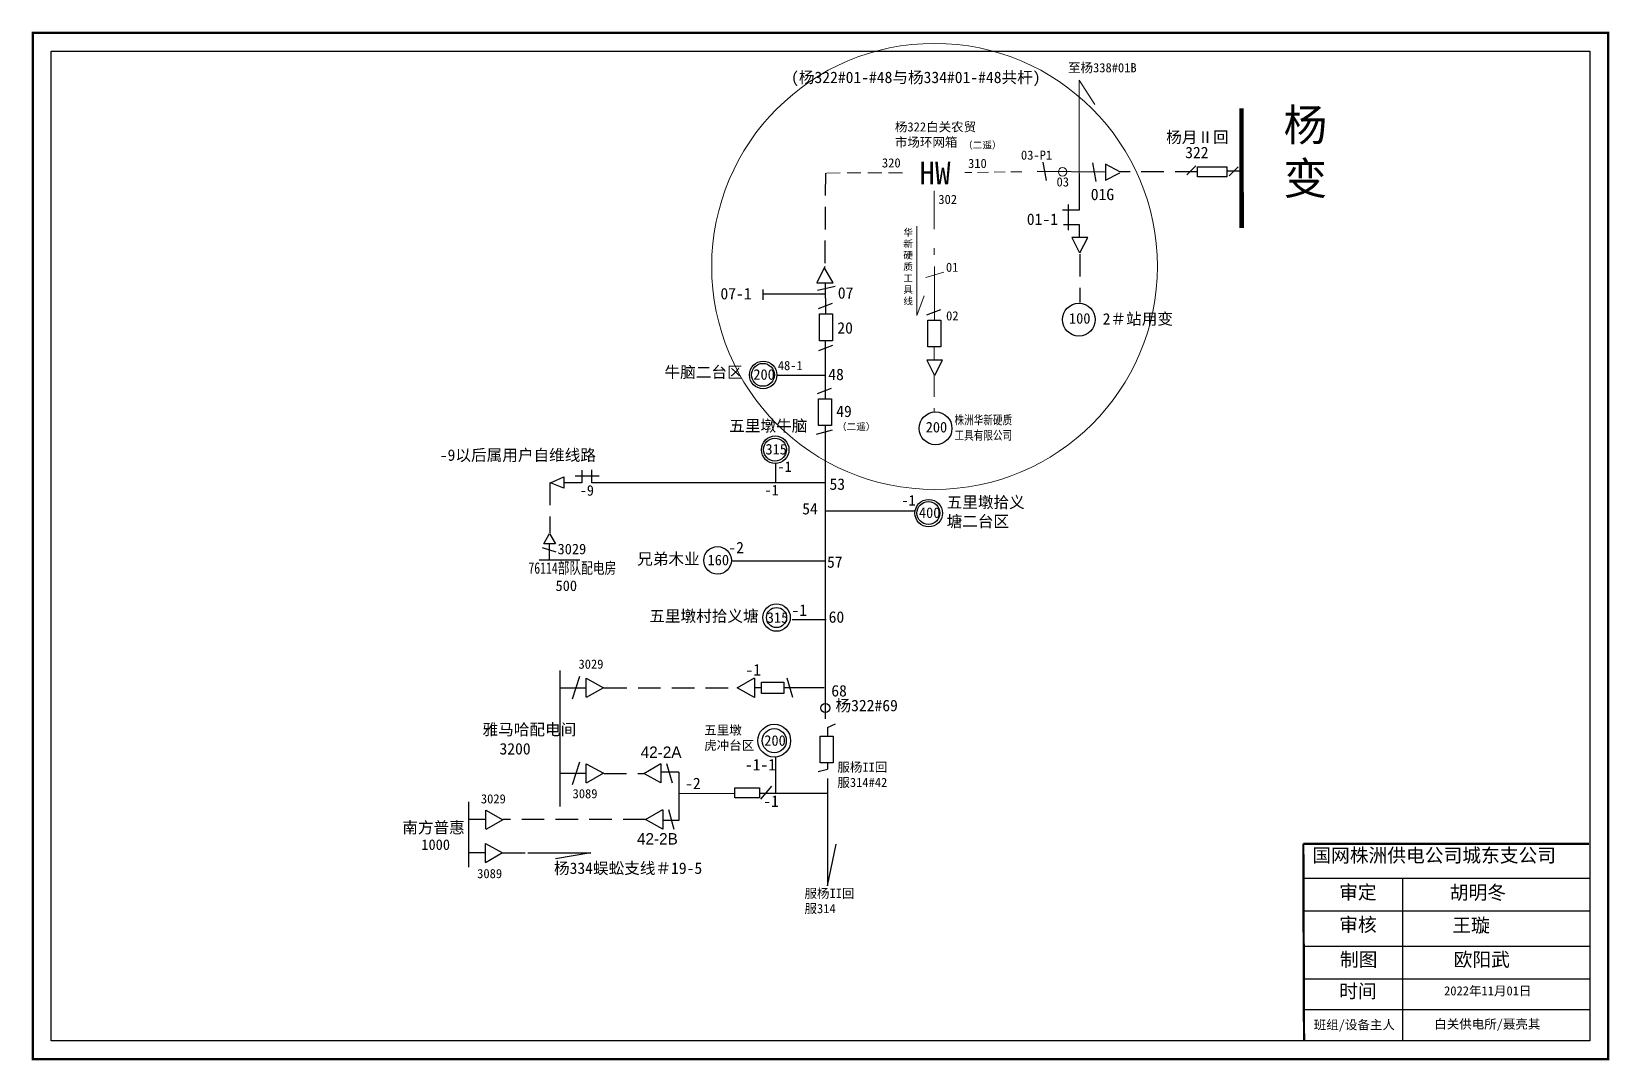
# Model space of a CAD drawing. Extents: x 0 to 344, y 0 to 224.
import ezdxf

# ---------------------------------------------------------------- set-up
doc = ezdxf.new("R2010")
doc.units = 0
doc.header["$LTSCALE"] = 0.774411
doc.linetypes.add('ACAD_ISO02W100', pattern=[15, 12, -3])
doc.linetypes.add('DASHED2', pattern=[9.525, 6.35, -3.175])
doc.layers.get('0').update_dxf_attribs({"linetype": 'CONTINUOUS'})
doc.layers.add('0-RefEdit0', color=7, linetype='CONTINUOUS')
doc.layers.add('线型', color=7, linetype='DASHED2')
doc.styles.add('hztxt_txtstyle_2.50_0_0', font='', dxfattribs={"height": 2.5, "bigfont": 'hztxt.shx'})
doc.styles.add('hztxt_txtstyle_200.00_0_0200', font='', dxfattribs={"height": 200, "bigfont": 'hztxt.shx'})
doc.styles.add('SimSun_txtstyle_2.00_0_0', font='simsun.ttc', dxfattribs={"height": 2})
doc.styles.add('SimSun_txtstyle_2.30_0_0', font='simsun.ttc', dxfattribs={"height": 2.3})
doc.styles.add('SimSun_txtstyle_200.00_0_0200', font='simsun.ttc', dxfattribs={"height": 200})
doc.styles.get("Standard").update_dxf_attribs({"font": '', "height": 2.5})
doc.styles.add('仿宋_txtstyle_2.00_0_0', font='simsun.ttc', dxfattribs={"height": 2})
doc.styles.add('仿宋_txtstyle_2.50_0_0', font='simsun.ttc', dxfattribs={"height": 2.5})
doc.styles.add('仿宋_txtstyle_200.00_0_0200', font='simsun.ttc', dxfattribs={"height": 200})
doc.styles.add('仿宋_txtstyle_3.00_0_0', font='simsun.ttc', dxfattribs={"height": 3})
doc.styles.add('字体', font='', dxfattribs={"height": 2.5})
doc.styles.add('宋体_txtstyle_1.50_0_0', font='SIMSUN.TTC', dxfattribs={"height": 1.5})
doc.styles.add('宋体_txtstyle_2.00_0_0', font='SIMSUN.TTC', dxfattribs={"height": 2})
doc.styles.add('宋体_txtstyle_200.00_0_0200', font='SIMSUN.TTC', dxfattribs={"height": 200})
doc.styles.add('宋体_txtstyle_5.00_0_0', font='SIMSUN.TTC', dxfattribs={"height": 5})
doc.styles.add('楷体_GB2312_txtstyle_2.50_0_0', font='SIMKAI.TTF', dxfattribs={"height": 2.5})
doc.styles.get('hztxt_txtstyle_2.50_0_0').set_extended_font_data('hztxt')
doc.styles.get('hztxt_txtstyle_200.00_0_0200').set_extended_font_data('hztxt')
doc.styles.get('Standard').set_extended_font_data('SimSun')
doc.styles.get('字体').set_extended_font_data('楷体_GB2312')

# ---------------------------------------------------------------- blocks, each defined once
blk = doc.blocks.new('A$C28064F7D')
blk.add_circle((3, 3), 3)
blk = doc.blocks.new('A$C6B965233')
at = {"linetype": 'Continuous'}
for radius in [3.58, 2.63]:
    blk.add_circle((3.58, 3.58), radius, dxfattribs=at)

msp = doc.modelspace()

# ---------------------------------------------------------------- linework, layer by layer
at = {"color": 7, "linetype": 'Continuous', "lineweight": 0, "ltscale": 1.879386}
for p, q in [((228.41, 193.27), (228.41, 213.61)), ((228.41, 213.61), (231.85, 208.33))]:
    msp.add_line(p, q, dxfattribs=at)
at = {"color": 0, "linetype": 'DASHED2'}
for p, q in [((173.01, 193.37), (172.86, 173)), ((254.27, 193.6), (237.35, 193.6)), ((124.73, 81.04), (153.46, 81.04)), ((124.68, 62.37), (133.33, 62.39)), ((133.76, 52.33), (102.61, 52.33)), ((102.53, 45.04), (108.06, 45.04))]:
    msp.add_line(p, q, dxfattribs=at)
at = {"color": 7, "linetype": 'DASHED2', "lineweight": 0, "ltscale": 0.613347}
msp.add_line((189.82, 193.43), (173.21, 193.37), dxfattribs=at)
at = {"color": 7, "linetype": 'DASHED2', "lineweight": 0, "ltscale": 0.493963}
msp.add_line((215.92, 193.66), (203.42, 193.46), dxfattribs=at)
at = {"color": 0, "linetype": 'Continuous'}
for p, q in [((234.15, 193.55), (219.22, 193.68)), ((173.13, 162.62), (173.04, 169.4)), ((159.35, 167.97), (159.35, 165.74)), ((172.86, 166.92), (159.36, 166.92)), ((162.52, 149.29), (172.89, 149.29)), ((192.67, 119.63), (172.87, 119.63)), ((173.14, 95.87), (165.74, 95.87)), ((173.45, 72.42), (173.45, 70.52)), ((162.15, 58.06), (162.15, 66.08)), ((141.02, 62.66), (137.09, 62.66)), ((141.02, 62.66), (141.02, 52.12)), ((173.45, 64.69), (173.45, 63.31)), ((161.23, 59.62), (158.8, 56.8)), ((173.48, 61.26), (173.48, 37.86)), ((95.08, 56.16), (95.09, 41.93)), ((173.33, 58.02), (158.61, 58.02)), ((141.02, 52.12), (137.51, 52.12)), ((108.06, 45.04), (121.78, 45.04)), ((121.78, 45.04), (114.05, 43.78)), ((173.48, 37.86), (175.35, 46.98))]:
    msp.add_line(p, q, dxfattribs=at)
at = {"linetype": 'Continuous'}
for p, q in [((220.5, 195.77), (221.22, 191.74)), ((228.41, 193.27), (228.41, 185.26)), ((231.34, 195.57), (232.06, 191.54)), ((237.45, 193.55), (234.15, 195.28)), ((234.15, 195.28), (234.15, 191.82)), ((234.15, 191.82), (237.31, 193.41)), ((251.89, 192.96), (253.86, 194.94)), ((261.12, 192.74), (263.1, 194.72)), ((226.05, 180.9), (226.05, 186.54)), ((228.41, 185.26), (224.78, 185.26)), ((224.96, 182.17), (228.41, 182.17)), ((226.83, 179.27), (228.41, 176.11)), ((230.28, 179.27), (226.83, 179.27)), ((228.41, 182.17), (228.41, 179.44)), ((228.55, 175.96), (230.28, 179.27)), ((172.86, 173), (171.13, 169.41)), ((174.73, 169.41), (172.86, 172.57)), ((171.13, 169.41), (174.73, 169.41)), ((171.27, 167.83), (175.16, 168.69)), ((171.5, 163.78), (174.53, 164.95)), ((195.14, 162.43), (198.18, 163.6)), ((171.59, 154.62), (174.62, 155.79)), ((195.14, 152.54), (196.72, 149.38)), ((198.59, 152.54), (195.14, 152.54)), ((196.86, 149.24), (198.59, 152.54)), ((171.27, 145.29), (174.3, 146.46)), ((171.08, 136.39), (174.58, 137.32)), ((173.45, 72.38), (175.23, 73.17)), ((171.46, 62.78), (173.45, 63.31)), ((277.38, 39.53), (339.74, 39.53)), ((299.02, 39.52), (299, 4.06)), ((277.38, 32.42), (339.74, 32.42)), ((277.38, 24.67), (339.74, 24.67)), ((277.38, 17.57), (339.74, 17.57)), ((277.39, 10.89), (339.76, 10.89))]:
    msp.add_line(p, q, dxfattribs=at)
at = {"linetype": 'ACAD_ISO02W100'}
msp.add_line((260.62, 193.88), (263.71, 193.88), dxfattribs=at)
at = {"color": 7, "linetype": 'DASHED2', "lineweight": 0, "ltscale": 1.69229}
msp.add_line((196.76, 189.48), (196.76, 175.51), dxfattribs=at)
at = {"color": 7, "linetype": 'Continuous', "lineweight": 0, "ltscale": 0.876787}
for p, q in [((193, 181.77), (193, 162.3)), ((193, 162.3), (194.57, 166.6))]:
    msp.add_line(p, q, dxfattribs=at)
at = {"linetype": 'DASHED2'}
msp.add_line((228.57, 175.7), (228.57, 165.09), dxfattribs=at)
at = {"color": 7, "linetype": 'Continuous', "lineweight": 0, "ltscale": 1.343394}
msp.add_line((196.83, 173), (196.83, 161.25), dxfattribs=at)
at = {"color": 7, "linetype": 'Continuous', "lineweight": 0, "ltscale": 1.151744}
for p, q in [((198.85, 171.73), (194.93, 170.58)), ((196.78, 155.44), (196.78, 152.48))]:
    msp.add_line(p, q, dxfattribs=at)
for p, q in [((173.02, 144.13), (173.03, 156.79)), ((173, 74.28), (173.02, 138.3))]:
    msp.add_line(p, q)
at = {"color": 7, "linetype": 'DASHED2', "lineweight": 0, "ltscale": 0.987435}
msp.add_line((196.72, 149.38), (196.72, 141.21), dxfattribs=at)
at = {"color": 0, "linetype": 'ByBlock', "ltscale": 2}
for p, q in [((119.82, 128.52), (119.82, 125.81)), ((121.98, 125.81), (121.98, 128.63)), ((112.98, 125.81), (115.91, 127.11)), ((115.91, 124.62), (112.98, 125.81)), ((115.91, 127.11), (115.91, 124.62)), ((119.82, 125.81), (115.91, 125.81)), ((118.41, 127.33), (123.61, 127.33)), ((153.77, 81.06), (157.53, 83.22)), ((157.53, 83.15), (157.53, 78.97)), ((164.61, 83.24), (165.79, 78.99)), ((157.53, 78.97), (153.77, 81.06)), ((133.33, 62.39), (137.09, 64.54)), ((137.09, 60.3), (133.33, 62.39)), ((137.09, 64.47), (137.09, 60.3)), ((138.34, 64.54), (139.52, 60.3)), ((133.76, 52.33), (137.51, 54.49)), ((137.51, 50.24), (133.76, 52.33)), ((137.51, 54.42), (137.51, 50.24)), ((138.77, 54.49), (139.95, 50.24))]:
    msp.add_line(p, q, dxfattribs=at)
at = {"color": 0}
msp.add_line((173.08, 125.81), (122.02, 125.81), dxfattribs=at)
at = {"color": 7, "linetype": 'ByBlock', "ltscale": 2}
for p, q in [((111.5, 112.46), (112.75, 114.72)), ((112.75, 114.72), (114.05, 112.46)), ((114.22, 110.63), (111.25, 111.62)), ((114.01, 112.46), (111.5, 112.46)), ((117.77, 78.63), (119.42, 83.58)), ((120.81, 83.16), (124.57, 81.07)), ((120.81, 78.99), (120.81, 83.16)), ((124.57, 81.07), (120.81, 78.92)), ((117.77, 59.98), (119.42, 64.93)), ((120.81, 64.51), (124.57, 62.42)), ((120.81, 60.33), (120.81, 64.51)), ((124.57, 62.42), (120.81, 60.26))]:
    msp.add_line(p, q, dxfattribs=at)
at = {"color": 7, "linetype": 'ByBlock'}
for p, q in [((112.76, 108.98), (112.76, 112.5)), ((115.01, 81.07), (120.87, 81.07)), ((115.01, 62.42), (120.87, 62.42))]:
    msp.add_line(p, q, dxfattribs=at)
at = {"color": 7}
for p, q in [((173.01, 108.7), (152.55, 108.71)), ((98.85, 52.31), (95.15, 52.31)), ((98.78, 45.07), (95.08, 45.07))]:
    msp.add_line(p, q, dxfattribs=at)
at = {"color": 7, "linetype": 'Continuous', "lineweight": 0, "ltscale": 0.111352}
msp.add_line((153.2, 58.02), (141.02, 58.02), dxfattribs=at)
at = {"color": 7, "ltscale": 2}
for p, q in [((98.84, 54.36), (102.6, 52.28)), ((98.84, 50.19), (98.84, 54.36)), ((102.6, 52.28), (98.84, 50.12)), ((98.77, 42.95), (98.77, 47.12)), ((98.77, 47.12), (102.53, 45.04)), ((102.53, 45.04), (98.77, 42.88))]:
    msp.add_line(p, q, dxfattribs=at)
at = {"linetype": 'Continuous', "const_width": 0.5}
msp.add_lwpolyline([(-0.05, 223.98), (343.92, 223.98), (343.92, 0.02), (-0.05, 0.02)], close=True, dxfattribs=at)
at = {"linetype": 'Continuous'}
for points in [[(3.99, 219.94), (339.88, 219.94), (339.88, 4.06), (3.99, 4.06)], [(171.73, 162.62), (174.53, 162.62), (174.53, 156.79), (171.73, 156.79)], [(195.38, 161.27), (198.18, 161.27), (198.18, 155.44), (195.38, 155.44)], [(171.5, 144.13), (174.3, 144.13), (174.3, 138.3), (171.5, 138.3)], [(171.88, 70.52), (174.68, 70.52), (174.68, 64.69), (171.88, 64.69)]]:
    msp.add_lwpolyline(points, close=True, dxfattribs=at)
for points, const_width in [([(263.86, 181.41), (263.84, 207.5)], 1), ([(277.34, 47.03), (277.5, 4.06)], 0.5), ([(277.38, 47.03), (339.74, 47.03)], 0.5)]:
    msp.add_lwpolyline(points, dxfattribs=dict(at, const_width=const_width))
at = {"color": 0, "linetype": 'ACAD_ISO02W100'}
msp.add_lwpolyline([(254.22, 192.56), (254.22, 194.76), (260.62, 194.76), (260.62, 192.56)], close=True, dxfattribs=at)
at = {"color": 0, "linetype": 'Continuous'}
for points in [[(159.02, 82.32), (163.92, 82.32), (163.92, 79.85), (159.02, 79.85)], [(153.2, 59.27), (158.61, 59.27), (158.61, 57.07), (153.2, 57.07)]]:
    msp.add_lwpolyline(points, close=True, dxfattribs=at)
at = {"color": 12, "linetype": 'Continuous', "lineweight": 0, "ltscale": 2.401857, "true_color": 0xc00000}
msp.add_circle((196.83, 173), 48.65, dxfattribs=at)
at = {"color": 7, "linetype": 'Continuous', "lineweight": 0, "ltscale": 0.493963}
msp.add_circle((224.79, 193.64), 0.923, dxfattribs=at)
for centre, radius in [((228.34, 161.38), 3.58), ((197.06, 137.66), 3.58), ((162.34, 96.39), 3), ((162.34, 96.39), 2.19)]:
    msp.add_circle(centre, radius)
at = {"color": 0, "linetype": 'Continuous'}
for centre, radius in [((159.36, 149.34), 2.5), ((161.99, 133.04), 2.5), ((195.5, 119.19), 2.5), ((172.99, 76.65), 0.974)]:
    msp.add_circle(centre, radius, dxfattribs=at)
at = {"color": 7}
msp.add_circle((149.47, 108.87), 3, dxfattribs=at)
at = {"layer": '0-RefEdit0', "color": 0, "linetype": 'ByBlock', "ltscale": 2}
for p, q in [((162.11, 130.06), (162.11, 125.83)), ((110.48, 108.98), (119.38, 108.98)), ((115.01, 84.86), (115.01, 55.2)), ((159.05, 81.03), (157.49, 81.03)), ((172.7, 81.03), (163.9, 81.03))]:
    msp.add_line(p, q, dxfattribs=at)
at = {"layer": '线型', "linetype": 'DASHED2'}
msp.add_line((112.81, 125.84), (112.81, 114.84), dxfattribs=at)

# ---------------------------------------------------------------- block references
at = {"color": 0}
for p in [(156.41, 146.31), (159.05, 130.01), (192.55, 116.16)]:
    msp.add_blockref('A$C28064F7D', p, dxfattribs=at)
at = {"color": 0, "linetype": 'Continuous'}
msp.add_blockref('A$C6B965233', (158.26, 65.94), dxfattribs=at)

# ---------------------------------------------------------------- texts
for s, p in [('07-1', (150.09, 165.81)), ('07', (175.72, 165.96))]:
    msp.add_text(s, height=2.5).set_placement(p)
at = {"color": 1, "linetype": 'Continuous', "lineweight": 0, "ltscale": 1.879386, "true_color": 0xff0000, "insert": (225.98, 217.35), "char_height": 2, "attachment_point": 1, "style": '宋体_txtstyle_200.00_0_0200'}
msp.add_mtext('至杨338#01B', dxfattribs=at)
at = {"linetype": 'Continuous', "attachment_point": 1}
for s, insert, char_height, width, style in [('{\\fSimSun|b0|i0|c134|p2;(杨322#01-#48与杨334#01-#48共杆)}', (165.51, 215.5), 2.5, 73.3889, '字体'), ('{\\fSimSun|b0|i0|c134|p2;杨} \\P{\\fSimSun|b0|i0|c134|p2;变}', (273, 207.37), 7, 27.4955, '字体'), ('{\\fNSimSun|b0|i0|c134|p49;\\C0;牛脑二台区}', (137.88, 151.18), 2.5, 17.499, '字体'), ('{\\fNSimSun|b0|i0|c134|p49;\\C0;五里墩拾义塘二台区}', (199.47, 122.8), 2.5, 17.499, '字体'), ('{\\fSimSun|b0|i0|c134|p2;杨322#69}', (175.21, 78.45), 2.5, 17.499, '字体'), ('-2', (142.37, 61.45), 2.5, 17.499, '仿宋_txtstyle_2.50_0_0'), ('国网株洲供电公司城东支公司', (279.31, 46.01), 3, 82.0179, '仿宋_txtstyle_3.00_0_0'), ('审定', (285.17, 37.97), 3, 23.4615, '字体'), ('胡明冬', (309.31, 37.91), 3, 23.4615, '仿宋_txtstyle_3.00_0_0'), ('审核', (285.17, 30.9), 3, 23.4615, '字体'), ('{\\fSimSun|b0|i0|c134|p2;王璇}', (309.87, 30.75), 3, 33.0539, '字体'), ('制图', (285.33, 23.28), 3, 23.4615, '字体'), ('欧阳武', (310.16, 23.28), 3, 23.4615, '仿宋_txtstyle_3.00_0_0'), ('时间', (285.17, 16.4), 3, 23.4615, '字体'), ('2022年11月01日', (308.07, 15.95), 2, 23.4615, '仿宋_txtstyle_2.00_0_0')]:
    msp.add_mtext(s, dxfattribs=dict(at, insert=insert, char_height=char_height, width=width, style=style))
at = {"color": 7, "linetype": 'Continuous', "lineweight": 0, "ltscale": 1.53413, "insert": (188.18, 204.44), "char_height": 2, "attachment_point": 1, "style": '宋体_txtstyle_2.00_0_0'}
msp.add_mtext('杨322白关农贸^M^J市场环网箱', dxfattribs=at)
at = {"color": 2, "linetype": 'Continuous', "lineweight": 0, "ltscale": 1.135262, "true_color": 0xffff00, "char_height": 1.5, "attachment_point": 1, "style": '宋体_txtstyle_1.50_0_0'}
for insert in [(203.07, 200.22), (175.53, 138.77)]:
    msp.add_mtext('（二遥）', dxfattribs=dict(at, insert=insert))
at = {"color": 0, "linetype": 'Continuous', "insert": (247.4, 202.44), "char_height": 2.5, "width": 14.4588, "attachment_point": 1, "style": '字体'}
msp.add_mtext('杨月Ⅱ回', dxfattribs=at)
at = {"color": 7, "linetype": 'Continuous', "lineweight": 0, "ltscale": 1.279079, "char_height": 2, "attachment_point": 1, "style": '宋体_txtstyle_200.00_0_0200'}
for s, insert in [('320', (185.35, 196.59)), ('310', (204.15, 196.47))]:
    msp.add_mtext(s, dxfattribs=dict(at, insert=insert))
at = {"color": 7, "linetype": 'Continuous', "lineweight": 0, "ltscale": 0.392124, "char_height": 2, "attachment_point": 1, "style": 'SimSun_txtstyle_200.00_0_0200'}
for s, insert in [('03-P1', (215.7, 198.28)), ('03', (223.47, 192.44))]:
    msp.add_mtext(s, dxfattribs=dict(at, insert=insert))
at = {"color": 0, "linetype": 'Continuous', "insert": (251.55, 199.1), "char_height": 2.5, "width": 5.6554, "attachment_point": 1}
msp.add_mtext('322', dxfattribs=at)
at = {"color": 7, "linetype": 'Continuous', "lineweight": 0, "ltscale": 1.2523, "insert": (193.53, 195.87), "char_height": 5, "attachment_point": 1, "style": '宋体_txtstyle_5.00_0_0'}
msp.add_mtext('HW', dxfattribs=at)
at = {"color": 7, "attachment_point": 1}
for s, insert, char_height, width in [('01G', (230.94, 189.96), 2.5, 15.8526), ('01-1', (216.98, 184.55), 2.5, 15.8526), ('20', (175.61, 160.83), 2.5, 14.6713), ('48', (173.63, 150.69), 2.5, 14.6713), ('49', (175.36, 142.64), 2.5, 14.6713), ('53', (173.9, 126.75), 2.5, 14.6713), ('54', (167.94, 121.39), 2.5, 14.6713), ('-2', (151.82, 112.91), 2.5, 8.3475), ('160', (147.28, 110.1), 2.3, 4.8377), ('57', (173.36, 109.75), 2.5, 14.6713), ('-1', (165.58, 99.25), 2.5, 8.3475), ('60', (173.71, 97.76), 2.5, 14.6713), ('68', (174.29, 81.67), 2.5, 14.6713)]:
    msp.add_mtext(s, dxfattribs=dict(at, insert=insert, char_height=char_height, width=width))
at = {"color": 7, "linetype": 'DASHED2', "lineweight": 0, "ltscale": 0.987435, "char_height": 2, "attachment_point": 1}
for s, insert, style in [('302', (197.66, 188.62), '宋体_txtstyle_200.00_0_0200'), ('01', (199.32, 173.82), '宋体_txtstyle_2.00_0_0'), ('02', (199.35, 163.22), '宋体_txtstyle_2.00_0_0'), ('株洲华新硬质^M^J工具有限公司', (201.18, 140.32), 'hztxt_txtstyle_200.00_0_0200')]:
    msp.add_mtext(s, dxfattribs=dict(at, insert=insert, style=style))
at = {"color": 7, "linetype": 'Continuous', "lineweight": 0, "ltscale": 0.876787, "insert": (190.02, 181.18), "char_height": 1.5, "attachment_point": 1, "style": '宋体_txtstyle_1.50_0_0'}
msp.add_mtext('华^M^J新^M^J硬^M^J质^M^J工^M^J具^M^J线', dxfattribs=at)
at = {"char_height": 2.3, "width": 4.8377, "attachment_point": 1}
for s, insert in [('100', (226.18, 162.81)), ('315', (160.21, 97.54)), ('1000', (84.79, 48))]:
    msp.add_mtext(s, dxfattribs=dict(at, insert=insert))
at = {"attachment_point": 1}
for s, insert, char_height, width, style in [('2＃站用变', (233.54, 162.8), 2.5, 16.4292, '字体'), ('200', (194.9, 139.08), 2.3, 4.8377, 'SimSun_txtstyle_2.30_0_0')]:
    msp.add_mtext(s, dxfattribs=dict(at, insert=insert, char_height=char_height, width=width, style=style))
at = {"color": 7, "attachment_point": 1}
for s, insert, char_height, width, style in [('48-1', (162.61, 152.37), 2, 14.6713, 'SimSun_txtstyle_2.00_0_0'), ('五里墩牛脑', (152.02, 139.49), 2.5, 35.1606, '字体'), ('-9以后属用户自维线路', (88.82, 133.08), 2.5, 35.1606, '字体'), ('兄弟木业', (131.92, 110.44), 2.5, 35.1606, '字体'), ('{\\W0.75;\\C256;76114部队配电房}', (108.18, 108.45), 2.5, 35.1606, '字体'), ('五里墩村拾义塘', (134.56, 97.98), 2.5, 35.1606, '字体'), ('雅马哈配电间', (98.15, 73.22), 2.5, 35.1606, '字体'), ('五里墩^M^J虎冲台区', (146.55, 72.85), 2, 14.4223, 'SimSun_txtstyle_2.00_0_0'), ('3200', (101.85, 69.01), 2.5, 35.1606, '字体'), ('42-2A', (132.67, 68.26), 2.5, 31.0349, 'hztxt_txtstyle_2.50_0_0'), ('南方普惠', (80.63, 51.83), 2.5, 28.8367, '字体'), ('42-2B', (131.86, 49.36), 2.5, 31.0349, 'hztxt_txtstyle_2.50_0_0')]:
    msp.add_mtext(s, dxfattribs=dict(at, insert=insert, char_height=char_height, width=width, style=style))
at = {"color": 0, "attachment_point": 1}
for s, insert, char_height, width in [('200', (157.27, 150.57), 2.3, 4.8377), ('315', (159.91, 134.27), 2.3, 4.8377), ('-1', (162.54, 130.47), 2.3, 4.8377), ('-9', (119.35, 125.28), 2.3, 4.8377), ('-1', (159.7, 125.36), 2.3, 4.8377), ('-1', (189.59, 123.12), 2.3, 4.8377), ('400', (193.42, 120.42), 2.3, 4.8377), ('3029', (114.53, 112.5), 2.3, 4.8377), ('500', (114.09, 104.49), 2.3, 4.8377), ('-1', (155.54, 86.24), 2.5, 14.4895), ('200', (159.66, 70.71), 2.3, 11.2142)]:
    msp.add_mtext(s, dxfattribs=dict(at, insert=insert, char_height=char_height, width=width))
at = {"color": 7, "linetype": 'Continuous', "lineweight": 0, "ltscale": 1.61483, "char_height": 2, "attachment_point": 1}
for s, insert, style in [('3029', (119.1, 87.23), '仿宋_txtstyle_200.00_0_0200'), ('3089', (117.81, 58.97), '仿宋_txtstyle_2.00_0_0'), ('3029', (97.79, 57.84), '仿宋_txtstyle_200.00_0_0200'), ('3089', (96.98, 41.53), '仿宋_txtstyle_2.00_0_0')]:
    msp.add_mtext(s, dxfattribs=dict(at, insert=insert, style=style))
at = {"color": 0, "char_height": 2.5, "width": 31.0349, "attachment_point": 1, "style": '字体'}
for s, insert in [('{\\fSimSun|b0|i0|c134|p2;-1-1}', (155.43, 65.55)), ('{\\fSimSun|b0|i0|c134|p2;-1}', (159.44, 57.58))]:
    msp.add_mtext(s, dxfattribs=dict(at, insert=insert))
at = {"color": 1, "linetype": 'Continuous', "true_color": 0xff0000, "char_height": 2, "width": 17.499, "attachment_point": 1, "style": '仿宋_txtstyle_2.00_0_0'}
for s, insert in [('服杨II回^M^J服314#42', (175.62, 64.76)), ('服杨II回^M^J服314', (168.44, 37.23))]:
    msp.add_mtext(s, dxfattribs=dict(at, insert=insert))
at = {"color": 2, "true_color": 0xffff00, "insert": (113.75, 42.95), "char_height": 2.5, "width": 42.8088, "attachment_point": 1, "style": '楷体_GB2312_txtstyle_2.50_0_0'}
msp.add_mtext('{\\fSimSun|b0|i0|c134|p2;杨334蜈蚣支线＃19-5}', dxfattribs=at)
at = {"color": 7, "linetype": 'Continuous', "lineweight": 0, "ltscale": 0.751704, "char_height": 2, "attachment_point": 1, "style": '仿宋_txtstyle_200.00_0_0200'}
for s, insert in [('班组/设备主人', (279.61, 8.54)), ('白关供电所/聂亮其', (305.92, 8.7))]:
    msp.add_mtext(s, dxfattribs=dict(at, insert=insert))

doc.saveas('drawing.dxf')
